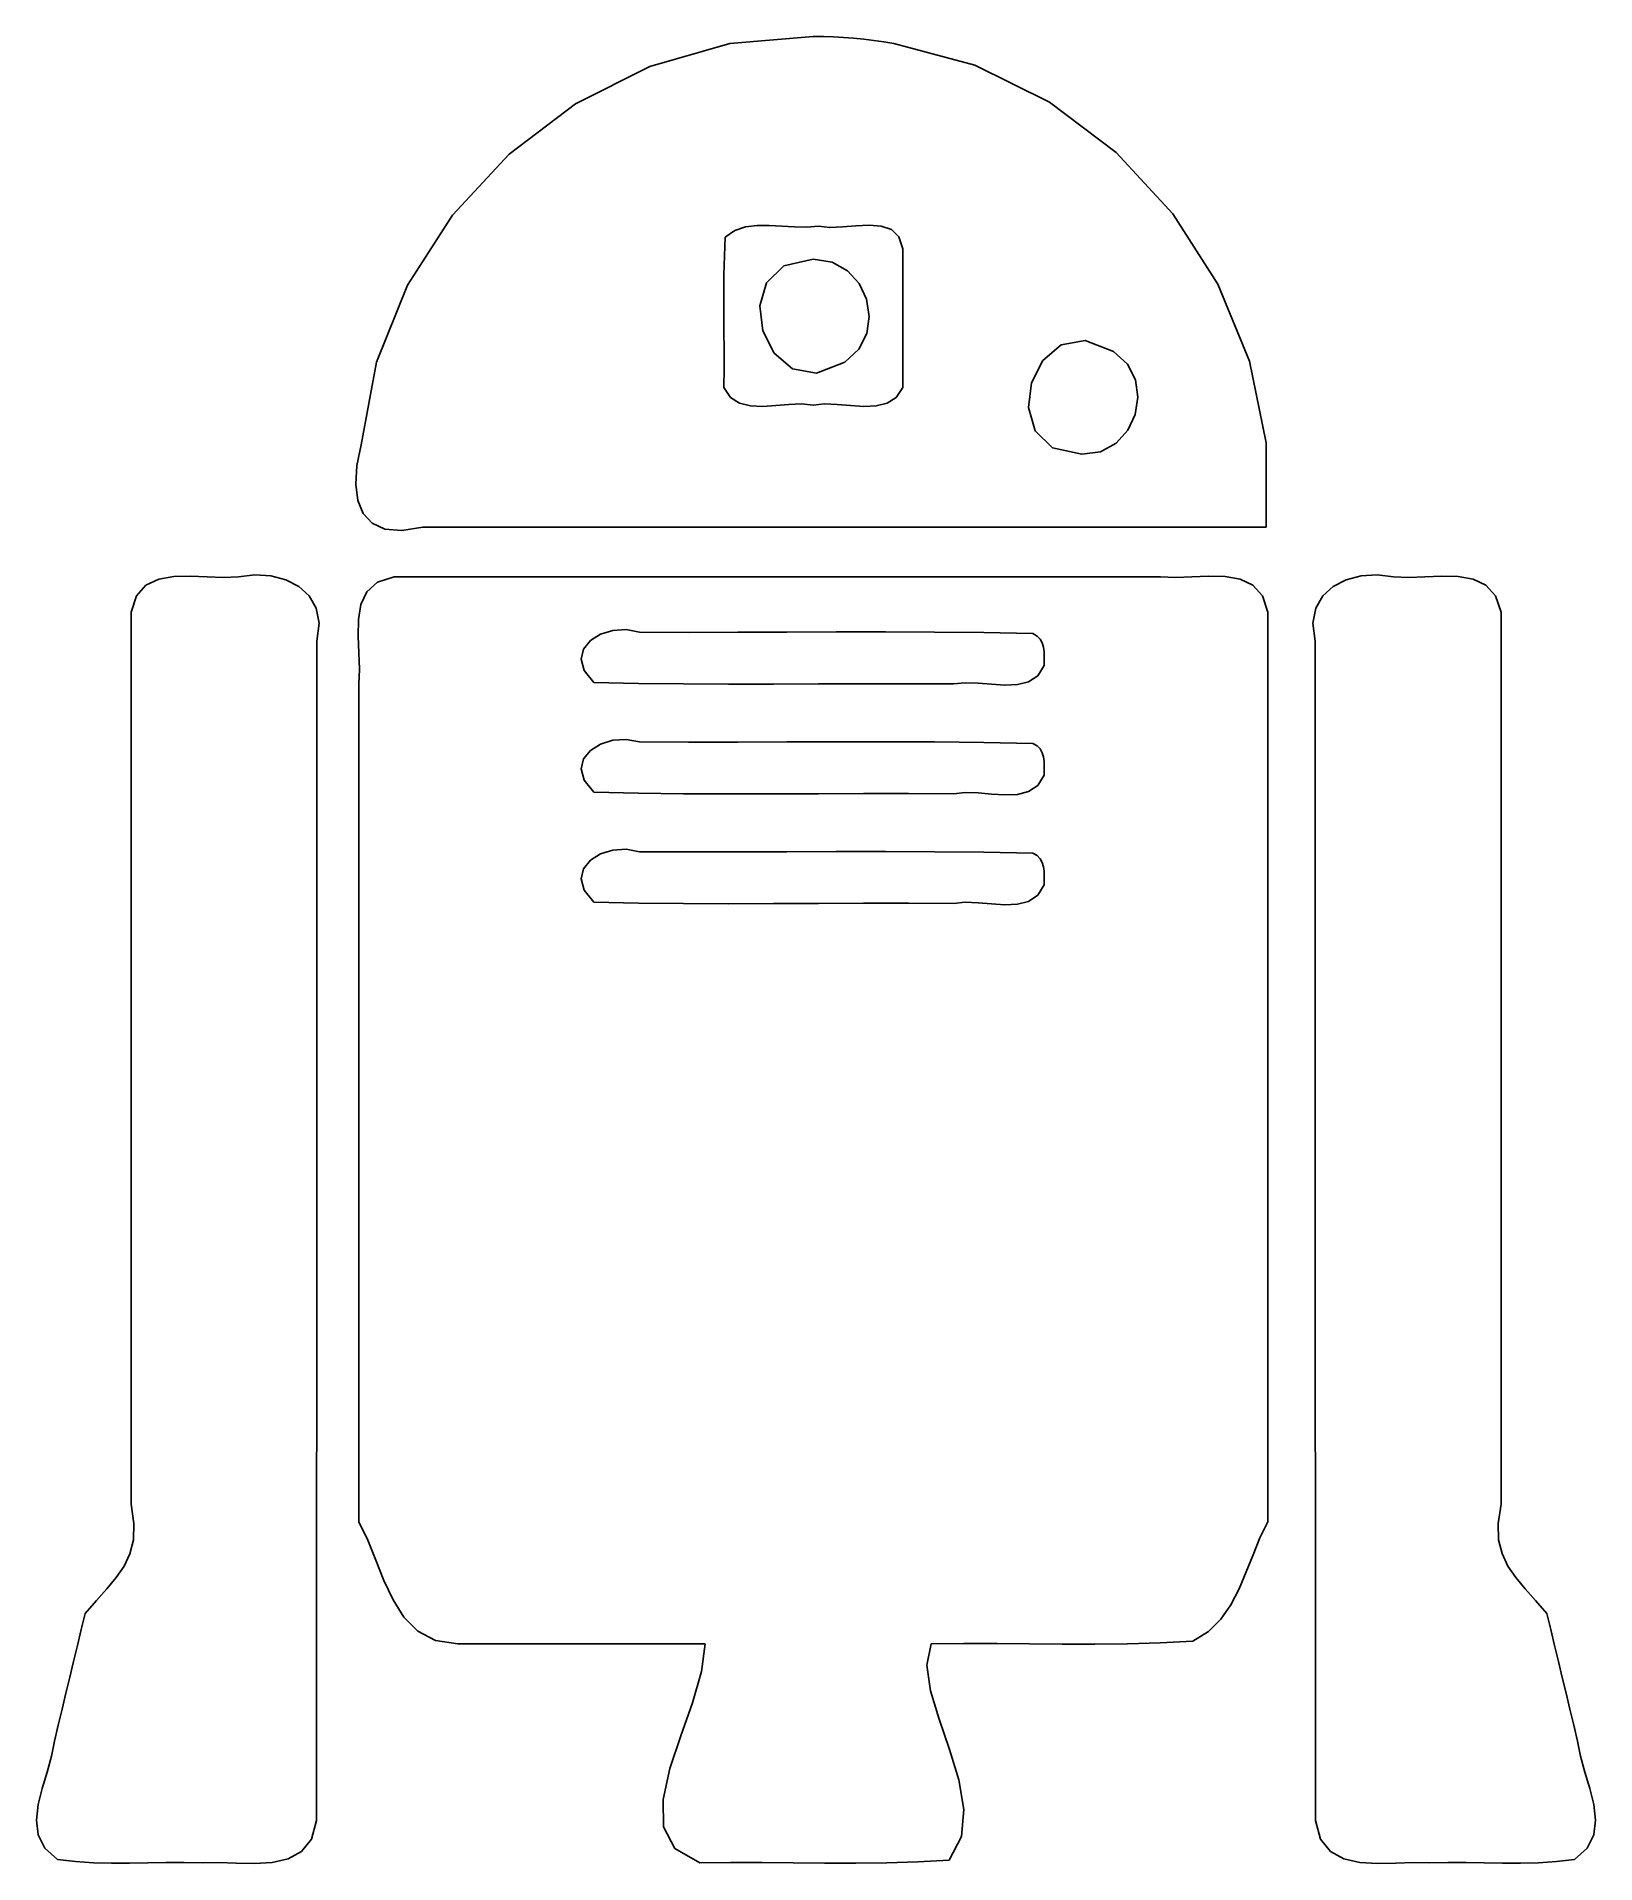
# Model space of a CAD drawing. Extents: x 0 to 21.3, y 3.3 to 28.2.
import ezdxf

# ---------------------------------------------------------------- set-up
doc = ezdxf.new("R2010")
doc.units = 0
doc.layers.get('0').update_dxf_attribs({"linetype": 'CONTINUOUS'})

msp = doc.modelspace()

# ---------------------------------------------------------------- linework, layer by layer
at = {"color": 7}
for p, q in [((10.625102, 28.222222), (9.483667, 28.129254)), ((10.763136, 28.220723), (10.625102, 28.222222)), ((10.901105, 28.216196), (10.763136, 28.220723)), ((11.038941, 28.208638), (10.901105, 28.216196)), ((11.176576, 28.198046), (11.038941, 28.208638)), ((11.313943, 28.184416), (11.176576, 28.198046)), ((9.483667, 28.129254), (8.392715, 27.813916)), ((11.450974, 28.167745), (11.313943, 28.184416)), ((11.587601, 28.148028), (11.450974, 28.167745)), ((11.723754, 28.125263), (11.587601, 28.148028)), ((12.83204, 27.829859), (11.723754, 28.125263)), ((8.392715, 27.813916), (7.379791, 27.301157)), ((13.852003, 27.324165), (12.83204, 27.829859)), ((7.379791, 27.301157), (6.47244, 26.615922)), ((14.760271, 26.637676), (13.852003, 27.324165)), ((6.47244, 26.615922), (5.698207, 25.783159)), ((15.533467, 25.799888), (14.760271, 26.637676)), ((5.698207, 25.783159), (5.084639, 24.827814)), ((16.148215, 24.840296), (15.533467, 25.799888)), ((9.411346, 25.228707), (9.424193, 25.484455)), ((9.424193, 25.484455), (9.553926, 25.573221)), ((9.553926, 25.573221), (9.699943, 25.623249)), ((9.699943, 25.623249), (9.85827, 25.643848)), ((9.85827, 25.643848), (10.024931, 25.644325)), ((10.024931, 25.644325), (10.195954, 25.633985)), ((10.195954, 25.633985), (10.367363, 25.622137)), ((10.367363, 25.622137), (10.535184, 25.618086)), ((10.535184, 25.618086), (10.695443, 25.631141)), ((10.695443, 25.631141), (10.849149, 25.616217)), ((10.849149, 25.616217), (11.023345, 25.623519)), ((11.023345, 25.623519), (11.206384, 25.638604)), ((11.206384, 25.638604), (11.386617, 25.647032)), ((11.386617, 25.647032), (11.552396, 25.634361)), ((11.552396, 25.634361), (11.692076, 25.586151)), ((11.692076, 25.586151), (11.794007, 25.48796)), ((11.794007, 25.48796), (11.846542, 25.325348)), ((9.404548, 24.972355), (9.411346, 25.228707)), ((11.846542, 25.325348), (11.846542, 25.088441)), ((9.402262, 24.715551), (9.404548, 24.972355)), ((10.221643, 25.090761), (9.98436, 24.858619)), ((10.625102, 25.180713), (10.221643, 25.090761)), ((10.882217, 25.142116), (10.625102, 25.180713)), ((11.093104, 25.025439), (10.882217, 25.142116)), ((11.251804, 24.850186), (11.093104, 25.025439)), ((11.846542, 25.088441), (11.846542, 24.851534)), ((5.084639, 24.827814), (4.659278, 23.774835)), ((9.402995, 24.458447), (9.402262, 24.715551)), ((9.98436, 24.858619), (9.895457, 24.543183)), ((11.352354, 24.635857), (11.251804, 24.850186)), ((11.846542, 24.851534), (11.846542, 24.614626)), ((16.581142, 23.788397), (16.148215, 24.840296)), ((9.405197, 24.201197), (9.402995, 24.458447)), ((9.895457, 24.543183), (9.937141, 24.203344)), ((11.388795, 24.401955), (11.352354, 24.635857)), ((11.846542, 24.614626), (11.846542, 24.377719)), ((9.407342, 23.943952), (9.405197, 24.201197)), ((9.937141, 24.203344), (10.091617, 23.897997)), ((11.355164, 24.167983), (11.388795, 24.401955)), ((11.846542, 24.377719), (11.846542, 24.140812)), ((11.053846, 23.777834), (11.245502, 23.953442)), ((11.245502, 23.953442), (11.355164, 24.167983)), ((11.846542, 24.140812), (11.846542, 23.903904)), ((13.760548, 23.800613), (14.010033, 24.01259)), ((14.010033, 24.01259), (14.336697, 24.072267)), ((14.336697, 24.072267), (14.722735, 23.920737)), ((4.659278, 23.774835), (4.449671, 22.649167)), ((9.407906, 23.686865), (9.407342, 23.943952)), ((10.091617, 23.897997), (10.341089, 23.686034)), ((10.667764, 23.626348), (11.053846, 23.777834)), ((11.846542, 23.903904), (11.846543, 23.666997)), ((13.606048, 23.495242), (13.760548, 23.800613)), ((14.722735, 23.920737), (14.914459, 23.747956)), ((14.914459, 23.747956), (15.023725, 23.533949)), ((16.808871, 22.673685), (16.581142, 23.788397)), ((9.405338, 23.430089), (9.407906, 23.686865)), ((10.341089, 23.686034), (10.667764, 23.626348)), ((11.846543, 23.666997), (11.84656, 23.430089)), ((13.564337, 23.155384), (13.606048, 23.495242)), ((15.023725, 23.533949), (15.056719, 23.298961)), ((9.49302, 23.294106), (9.405338, 23.430089)), ((9.616075, 23.214697), (9.49302, 23.294106)), ((9.766011, 23.178712), (9.616075, 23.214697)), ((10.292214, 23.199805), (10.112571, 23.184416)), ((10.464779, 23.206023), (10.292214, 23.199805)), ((10.621776, 23.189916), (10.464779, 23.206023)), ((10.779758, 23.206107), (10.621776, 23.189916)), ((10.953368, 23.19989), (10.779758, 23.206107)), ((11.134095, 23.184447), (10.953368, 23.19989)), ((11.633855, 23.214543), (11.48285, 23.178594)), ((11.757929, 23.293981), (11.633855, 23.214543)), ((11.84656, 23.430089), (11.757929, 23.293981)), ((15.056719, 23.298961), (15.019622, 23.063239)), ((9.93434, 23.173003), (9.766011, 23.178712)), ((10.112571, 23.184416), (9.93434, 23.173003)), ((11.313426, 23.172955), (11.134095, 23.184447)), ((11.48285, 23.178594), (11.313426, 23.172955)), ((13.65322, 22.839944), (13.564337, 23.155384)), ((15.019622, 23.063239), (14.918617, 22.84703)), ((13.890503, 22.60783), (13.65322, 22.839944)), ((14.918617, 22.84703), (14.759889, 22.67058)), ((4.449671, 22.649167), (4.393424, 22.36527)), ((14.293991, 22.517947), (13.890503, 22.60783)), ((14.549619, 22.554137), (14.293991, 22.517947)), ((14.759889, 22.67058), (14.549619, 22.554137)), ((16.808024, 21.525654), (16.808871, 22.673685)), ((4.393424, 22.36527), (4.377194, 22.109867)), ((4.377194, 22.109867), (4.404107, 21.889205)), ((4.404107, 21.889205), (4.477291, 21.709532)), ((4.477291, 21.709532), (4.599872, 21.577093)), ((4.599872, 21.577093), (4.774977, 21.498136)), ((4.774977, 21.498136), (5.005731, 21.478908)), ((5.005731, 21.478908), (5.295262, 21.525654)), ((5.295262, 21.525654), (6.734357, 21.525654)), ((6.734357, 21.525654), (8.173452, 21.525654)), ((8.173452, 21.525654), (9.612548, 21.525654)), ((9.612548, 21.525654), (11.051643, 21.525654)), ((11.051643, 21.525654), (12.490738, 21.525654)), ((12.490738, 21.525654), (13.929834, 21.525654)), ((13.929834, 21.525654), (15.368929, 21.525654)), ((15.368929, 21.525654), (16.808024, 21.525654)), ((1.382201, 20.586988), (1.512806, 20.732165)), ((1.512806, 20.732165), (1.687277, 20.81431)), ((1.687277, 20.81431), (1.892978, 20.849585)), ((1.892978, 20.849585), (2.117269, 20.854151)), ((2.117269, 20.854151), (2.347514, 20.844172)), ((2.347514, 20.844172), (2.571075, 20.835807)), ((2.571075, 20.835807), (2.775313, 20.845219)), ((2.775313, 20.845219), (3.000217, 20.871649)), ((3.000217, 20.871649), (3.219582, 20.858441)), ((3.219582, 20.858441), (3.423188, 20.805989)), ((3.423188, 20.805989), (3.600814, 20.714687)), ((3.600814, 20.714687), (3.742241, 20.584932)), ((4.675994, 20.77134), (4.530733, 20.640861)), ((4.900507, 20.845218), (4.675994, 20.77134)), ((6.208755, 20.845218), (4.900507, 20.845218)), ((7.517004, 20.845218), (6.208755, 20.845218)), ((8.825253, 20.845218), (7.517004, 20.845218)), ((10.133502, 20.845218), (8.825253, 20.845218)), ((11.44175, 20.845218), (10.133502, 20.845218)), ((12.749999, 20.845218), (11.44175, 20.845218)), ((14.058248, 20.845218), (12.749999, 20.845218)), ((15.366496, 20.845218), (14.058248, 20.845218)), ((15.57065, 20.835803), (15.366496, 20.845218)), ((15.794137, 20.844171), (15.57065, 20.835803)), ((16.02431, 20.854159), (15.794137, 20.844171)), ((16.248524, 20.849601), (16.02431, 20.854159)), ((16.454132, 20.814333), (16.248524, 20.849601)), ((16.628488, 20.73219), (16.454132, 20.814333)), ((16.758947, 20.587005), (16.628488, 20.73219)), ((17.723564, 20.714719), (17.582142, 20.584974)), ((17.901191, 20.806005), (17.723564, 20.714719)), ((18.104805, 20.858443), (17.901191, 20.806005)), ((18.324186, 20.871645), (18.104805, 20.858443)), ((18.549115, 20.845218), (18.324186, 20.871645)), ((18.75338, 20.835814), (18.549115, 20.845218)), ((18.976952, 20.844177), (18.75338, 20.835814)), ((19.207201, 20.854148), (18.976952, 20.844177)), ((19.4315, 20.84957), (19.207201, 20.854148)), ((19.637219, 20.814286), (19.4315, 20.84957)), ((19.81173, 20.732137), (19.637219, 20.814286)), ((19.942403, 20.586966), (19.81173, 20.732137)), ((1.3081, 20.362616), (1.382201, 20.586988)), ((3.742241, 20.584932), (3.837248, 20.417117)), ((4.448552, 20.466441), (4.413277, 20.260738)), ((4.530733, 20.640861), (4.448552, 20.466441)), ((16.832862, 20.362616), (16.758947, 20.587005)), ((17.582142, 20.584974), (17.487145, 20.417161)), ((20.01661, 20.362616), (19.942403, 20.586966)), ((1.3081, 18.84053), (1.3081, 20.362616)), ((3.837248, 20.417117), (3.875616, 20.211637)), ((3.875616, 20.211637), (3.847125, 19.968888)), ((4.413277, 20.260738), (4.408736, 20.036412)), ((16.833238, 18.810549), (16.832843, 20.362631)), ((16.832843, 20.362631), (16.832844, 20.362631)), ((16.832844, 20.362631), (16.832846, 20.362631)), ((16.832846, 20.362631), (16.832848, 20.362631)), ((16.832848, 20.362631), (16.832849, 20.362631)), ((16.832849, 20.362631), (16.832851, 20.362631)), ((16.832851, 20.362631), (16.832852, 20.362631)), ((16.832852, 20.362631), (16.832854, 20.362631)), ((16.832854, 20.362631), (16.832862, 20.362616)), ((17.487145, 20.417161), (17.448792, 20.211668)), ((17.448792, 20.211668), (17.477303, 19.968886)), ((20.01661, 18.84053), (20.01661, 20.362616)), ((3.847125, 19.968888), (3.846476, 17.955871)), ((4.408736, 20.036412), (4.418755, 19.806122)), ((7.488241, 19.858676), (7.581718, 19.974224)), ((7.581718, 19.974224), (7.719841, 20.061332)), ((7.719841, 20.061332), (7.887456, 20.113769)), ((7.887456, 20.113769), (8.069403, 20.125307)), ((8.069403, 20.125307), (8.250527, 20.089713)), ((8.250527, 20.089713), (8.922035, 20.086948)), ((8.922035, 20.086948), (9.593876, 20.08754)), ((9.593876, 20.08754), (10.265888, 20.089826)), ((10.265888, 20.089826), (10.937909, 20.092197)), ((10.937909, 20.092197), (11.609774, 20.093015)), ((11.609774, 20.093015), (12.281323, 20.090673)), ((12.281323, 20.090673), (12.952392, 20.083505)), ((12.952392, 20.083505), (13.622818, 20.06989)), ((13.622818, 20.06989), (13.682476, 20.037246)), ((13.682476, 20.037246), (13.724799, 19.994094)), ((13.724799, 19.994094), (13.752688, 19.942608)), ((17.477303, 19.968886), (17.477952, 17.955869)), ((4.418755, 19.806122), (4.42716, 19.582527)), ((7.45457, 19.720918), (7.488241, 19.858676)), ((7.495859, 19.56718), (7.45457, 19.720918)), ((13.752688, 19.942608), (13.769048, 19.88496)), ((13.769048, 19.88496), (13.776781, 19.82332)), ((13.776781, 19.82332), (13.778785, 19.759863)), ((13.778785, 19.759863), (13.777966, 19.696758)), ((4.42716, 19.582527), (4.417779, 19.378287)), ((7.627267, 19.403693), (7.495859, 19.56718)), ((13.68945, 19.495022), (13.565054, 19.412075)), ((13.777242, 19.636176), (13.68945, 19.495022)), ((13.777966, 19.696758), (13.777242, 19.636176)), ((4.417779, 19.378287), (4.418002, 17.94893)), ((8.240252, 19.390079), (7.627267, 19.403693)), ((8.853881, 19.38291), (8.240252, 19.390079)), ((9.46799, 19.380568), (8.853881, 19.38291)), ((10.082417, 19.381386), (9.46799, 19.380568)), ((10.696998, 19.383757), (10.082417, 19.381386)), ((11.311571, 19.386043), (10.696998, 19.383757)), ((11.925973, 19.386636), (11.311571, 19.386043)), ((12.540041, 19.38387), (11.925973, 19.386636)), ((12.700292, 19.3999), (12.540041, 19.38387)), ((12.876444, 19.393474), (12.700292, 19.3999)), ((13.059748, 19.378033), (12.876444, 19.393474)), ((13.241451, 19.367024), (13.059748, 19.378033)), ((13.412804, 19.37389), (13.241451, 19.367024)), ((13.565054, 19.412075), (13.412804, 19.37389)), ((1.3081, 17.318444), (1.3081, 18.84053)), ((16.833444, 17.258284), (16.833238, 18.810549)), ((20.01661, 17.318444), (20.01661, 18.84053)), ((7.48828, 18.359391), (7.581782, 18.474877)), ((7.581782, 18.474877), (7.719923, 18.561928)), ((7.719923, 18.561928), (7.887538, 18.614324)), ((7.887538, 18.614324), (8.069461, 18.625844)), ((8.069461, 18.625844), (8.250527, 18.590269)), ((8.250527, 18.590269), (8.922035, 18.587503)), ((8.922035, 18.587503), (9.593876, 18.588096)), ((9.593876, 18.588096), (10.265888, 18.590382)), ((10.265888, 18.590382), (10.937909, 18.592753)), ((10.937909, 18.592753), (11.609774, 18.593571)), ((11.609774, 18.593571), (12.281323, 18.591229)), ((12.281323, 18.591229), (12.952392, 18.58406)), ((12.952392, 18.58406), (13.622818, 18.570446)), ((13.622818, 18.570446), (13.682445, 18.537825)), ((13.682445, 18.537825), (13.724757, 18.494706)), ((13.724757, 18.494706), (13.752649, 18.443258)), ((7.454583, 18.221691), (7.48828, 18.359391)), ((7.495857, 18.067998), (7.454583, 18.221691)), ((13.752649, 18.443258), (13.76902, 18.38565)), ((13.76902, 18.38565), (13.77677, 18.324052)), ((13.77677, 18.324052), (13.778802, 18.260634)), ((13.778802, 18.260634), (13.777984, 18.197566)), ((7.627267, 17.904531), (7.495857, 18.067998)), ((13.68945, 17.995858), (13.565054, 17.91291)), ((13.777242, 18.137011), (13.68945, 17.995858)), ((13.777984, 18.197566), (13.777242, 18.137011)), ((3.846476, 17.955871), (3.845827, 15.942855)), ((4.418002, 17.94893), (4.418228, 16.519573)), ((8.240252, 17.890914), (7.627267, 17.904531)), ((8.853881, 17.883746), (8.240252, 17.890914)), ((9.46799, 17.881403), (8.853881, 17.883746)), ((10.082417, 17.882222), (9.46799, 17.881403)), ((10.696998, 17.884592), (10.082417, 17.882222)), ((11.311571, 17.886878), (10.696998, 17.884592)), ((11.925973, 17.887471), (11.311571, 17.886878)), ((12.540041, 17.884705), (11.925973, 17.887471)), ((12.700292, 17.900736), (12.540041, 17.884705)), ((12.876444, 17.894309), (12.700292, 17.900736)), ((13.059748, 17.878869), (12.876444, 17.894309)), ((13.241451, 17.867859), (13.059748, 17.878869)), ((13.412804, 17.874726), (13.241451, 17.867859)), ((13.565054, 17.91291), (13.412804, 17.874726)), ((17.477952, 17.955869), (17.478601, 15.942852)), ((1.3081, 15.796359), (1.3081, 17.318444)), ((16.833512, 15.705882), (16.833444, 17.258284)), ((20.01661, 15.796359), (20.01661, 17.318444)), ((7.488249, 16.860309), (7.581748, 16.975771)), ((7.581748, 16.975771), (7.71989, 17.062791)), ((7.71989, 17.062791), (7.887511, 17.115159)), ((7.887511, 17.115159), (8.069445, 17.126665)), ((8.069445, 17.126665), (8.250527, 17.091102)), ((8.250527, 17.091102), (8.922035, 17.088336)), ((8.922035, 17.088336), (9.593875, 17.088929)), ((9.593875, 17.088929), (10.265885, 17.091215)), ((10.265885, 17.091215), (10.937903, 17.093585)), ((10.937903, 17.093585), (11.609767, 17.094404)), ((11.609767, 17.094404), (12.281316, 17.092061)), ((12.281316, 17.092061), (12.952387, 17.08491)), ((12.952387, 17.08491), (13.622818, 17.071326)), ((13.622818, 17.071326), (13.682461, 17.038763)), ((13.682461, 17.038763), (13.724779, 16.995686)), ((13.724779, 16.995686), (13.752671, 16.944269)), ((7.454559, 16.722615), (7.488249, 16.860309)), ((7.495843, 16.568899), (7.454559, 16.722615)), ((13.752671, 16.944269), (13.769037, 16.886685)), ((13.769037, 16.886685), (13.776778, 16.825108)), ((13.776778, 16.825108), (13.778782, 16.761709)), ((13.778782, 16.761709), (13.777963, 16.698661)), ((4.418228, 16.519573), (4.418454, 15.090215)), ((7.627267, 16.405369), (7.495843, 16.568899)), ((13.689553, 16.496844), (13.565206, 16.413811)), ((13.777242, 16.638129), (13.689553, 16.496844)), ((13.777963, 16.698661), (13.777242, 16.638129)), ((8.240252, 16.391752), (7.627267, 16.405369)), ((8.85388, 16.384583), (8.240252, 16.391752)), ((9.467989, 16.382241), (8.85388, 16.384583)), ((10.082416, 16.383059), (9.467989, 16.382241)), ((10.696997, 16.38543), (10.082416, 16.383059)), ((11.311571, 16.387716), (10.696997, 16.38543)), ((11.925973, 16.388309), (11.311571, 16.387716)), ((12.540041, 16.385543), (11.925973, 16.388309)), ((12.70031, 16.401576), (12.540041, 16.385543)), ((12.8765, 16.395144), (12.70031, 16.401576)), ((13.059847, 16.379698), (12.8765, 16.395144)), ((13.24159, 16.368691), (13.059847, 16.379698)), ((13.412964, 16.375578), (13.24159, 16.368691)), ((13.565206, 16.413811), (13.412964, 16.375578)), ((1.3081, 14.274273), (1.3081, 15.796359)), ((3.845827, 15.942855), (3.845178, 13.929838)), ((17.478601, 15.942852), (17.47925, 13.929836)), ((20.01661, 14.274273), (20.01661, 15.796359)), ((16.83349, 14.153389), (16.833512, 15.705882)), ((4.418454, 15.090215), (4.418682, 13.660858)), ((1.3081, 12.752188), (1.3081, 14.274273)), ((20.01661, 12.752188), (20.01661, 14.274273)), ((16.833422, 12.600853), (16.83349, 14.153389)), ((3.845178, 13.929838), (3.844529, 11.916822)), ((17.47925, 13.929836), (17.479899, 11.91682)), ((4.418682, 13.660858), (4.418909, 12.231501)), ((1.3081, 11.230102), (1.3081, 12.752188)), ((20.01661, 11.230102), (20.01661, 12.752188)), ((16.833356, 11.048319), (16.833422, 12.600853)), ((4.418909, 12.231501), (4.419136, 10.802144)), ((3.844529, 11.916822), (3.84388, 9.903805)), ((17.479899, 11.91682), (17.480548, 9.903803)), ((1.3081, 9.708016), (1.3081, 11.230102)), ((20.01661, 9.708016), (20.01661, 11.230102)), ((16.833337, 9.495833), (16.833356, 11.048319)), ((4.419136, 10.802144), (4.419362, 9.372786)), ((3.84388, 9.903805), (3.843231, 7.890789)), ((17.480548, 9.903803), (17.481197, 7.890787)), ((1.3081, 8.185931), (1.3081, 9.708016)), ((16.833412, 7.943442), (16.833337, 9.495833)), ((20.01661, 8.185931), (20.01661, 9.708016)), ((4.419362, 9.372786), (4.419585, 7.943429)), ((1.346927, 7.921878), (1.3081, 8.185931)), ((19.977792, 7.921915), (20.01661, 8.185931)), ((1.340177, 7.699157), (1.346927, 7.921878)), ((3.843231, 7.890789), (3.842582, 5.877772)), ((4.419585, 7.943429), (4.541595, 7.693233)), ((16.725444, 7.724984), (16.833412, 7.943442)), ((17.481197, 7.890787), (17.481846, 5.87777)), ((19.984537, 7.69921), (19.977792, 7.921915)), ((1.21418, 7.339089), (1.293908, 7.508113)), ((1.293908, 7.508113), (1.340177, 7.699157)), ((4.541595, 7.693233), (4.651534, 7.420685)), ((16.538769, 7.259687), (16.630335, 7.49433)), ((16.630335, 7.49433), (16.725444, 7.724984)), ((20.030786, 7.508166), (19.984537, 7.69921)), ((20.110482, 7.339132), (20.030786, 7.508166)), ((1.107051, 7.18243), (1.21418, 7.339089)), ((4.651534, 7.420685), (4.762105, 7.142928)), ((16.441431, 7.029261), (16.538769, 7.259687)), ((20.217568, 7.182457), (20.110482, 7.339132)), ((0.834827, 6.86758), (0.97858, 7.028479)), ((0.97858, 7.028479), (1.107051, 7.18243)), ((4.762105, 7.142928), (4.886011, 6.877108)), ((16.329003, 6.811259), (16.441431, 7.029261)), ((20.345984, 7.02849), (20.217568, 7.182457)), ((20.489675, 6.86758), (20.345984, 7.02849)), ((0.681849, 6.690078), (0.834827, 6.86758)), ((4.886011, 6.877108), (5.035955, 6.640366)), ((16.192168, 6.613886), (16.329003, 6.811259)), ((20.64258, 6.690078), (20.489675, 6.86758)), ((0.629335, 6.472502), (0.681849, 6.690078)), ((5.035955, 6.640366), (5.224638, 6.449849)), ((16.021611, 6.445348), (16.192168, 6.613886)), ((20.69512, 6.472464), (20.64258, 6.690078)), ((0.524307, 6.037349), (0.576821, 6.254926)), ((0.576821, 6.254926), (0.629335, 6.472502)), ((5.224638, 6.449849), (5.464764, 6.322699)), ((5.464764, 6.322699), (5.769036, 6.27606)), ((5.769036, 6.27606), (6.191293, 6.27606)), ((6.191293, 6.27606), (6.613549, 6.27606)), ((6.613549, 6.27606), (7.035806, 6.27606)), ((7.035806, 6.27606), (7.458063, 6.27606)), ((7.458063, 6.27606), (7.88032, 6.27606)), ((7.88032, 6.27606), (8.302576, 6.27606)), ((8.302576, 6.27606), (8.724833, 6.27606)), ((8.724833, 6.27606), (9.147089, 6.27606)), ((9.147089, 6.27606), (9.099993, 5.897922)), ((12.178101, 5.985199), (12.23687, 6.27607)), ((12.23687, 6.27607), (12.683263, 6.280786)), ((12.683263, 6.280786), (13.13008, 6.279685)), ((13.13008, 6.279685), (13.577109, 6.275669)), ((13.577109, 6.275669), (14.024137, 6.271656)), ((14.024137, 6.271656), (14.470953, 6.270556)), ((14.470953, 6.270556), (14.917346, 6.27528)), ((14.917346, 6.27528), (15.363104, 6.288742)), ((15.363104, 6.288742), (15.808015, 6.313851)), ((15.808015, 6.313851), (16.021611, 6.445348)), ((20.747659, 6.25485), (20.69512, 6.472464)), ((20.800199, 6.037237), (20.747659, 6.25485)), ((0.471793, 5.819773), (0.524307, 6.037349)), ((20.852738, 5.819623), (20.800199, 6.037237)), ((0.419279, 5.602197), (0.471793, 5.819773)), ((3.842582, 5.877772), (3.841933, 3.864756)), ((9.099993, 5.897922), (8.974349, 5.471602)), ((12.227685, 5.636), (12.178101, 5.985199)), ((17.481846, 5.87777), (17.482495, 3.864753)), ((20.905278, 5.602009), (20.852738, 5.819623)), ((0.366766, 5.384621), (0.419279, 5.602197)), ((12.34416, 5.246478), (12.227685, 5.636)), ((20.957817, 5.384395), (20.905278, 5.602009)), ((0.314252, 5.167045), (0.366766, 5.384621)), ((8.974349, 5.471602), (8.814865, 5.02182)), ((12.486068, 4.834639), (12.34416, 5.246478)), ((21.010357, 5.166781), (20.957817, 5.384395)), ((0.261738, 4.949469), (0.314252, 5.167045)), ((8.814865, 5.02182), (8.666252, 4.573297)), ((21.062896, 4.949168), (21.010357, 5.166781)), ((0.162787, 4.524405), (0.223893, 4.741916)), ((0.223893, 4.741916), (0.261738, 4.949469)), ((12.611949, 4.41849), (12.486068, 4.834639)), ((21.10075, 4.741632), (21.062896, 4.949168)), ((21.161869, 4.524134), (21.10075, 4.741632)), ((0.096236, 4.302678), (0.162787, 4.524405)), ((8.666252, 4.573297), (8.57322, 4.150752)), ((21.228439, 4.302417), (21.161869, 4.524134)), ((0.042053, 4.082477), (0.096236, 4.302678)), ((12.680344, 4.016035), (12.611949, 4.41849)), ((21.282596, 4.082228), (21.228439, 4.302417)), ((0.018051, 3.869545), (0.042053, 4.082477)), ((8.57322, 4.150752), (8.580479, 3.778908)), ((12.649794, 3.645281), (12.680344, 4.016035)), ((21.306613, 3.869308), (21.282596, 4.082228)), ((0.042045, 3.669625), (0.018051, 3.869545)), ((3.841933, 3.864756), (3.771898, 3.611289)), ((8.580479, 3.778908), (8.732737, 3.482483)), ((17.482495, 3.864753), (17.5526, 3.611295)), ((21.28263, 3.669406), (21.306613, 3.869308)), ((0.131849, 3.48846), (0.042045, 3.669625)), ((3.771898, 3.611289), (3.638222, 3.442259)), ((12.478838, 3.324233), (12.649794, 3.645281)), ((17.5526, 3.611295), (17.686328, 3.442268)), ((21.192829, 3.488265), (21.28263, 3.669406)), ((0.305276, 3.331792), (0.131849, 3.48846)), ((0.549461, 3.302918), (0.305276, 3.331792)), ((0.795086, 3.286978), (0.549461, 3.302918)), ((1.041841, 3.280813), (0.795086, 3.286978)), ((1.289287, 3.281264), (1.041841, 3.280813)), ((1.537113, 3.285159), (1.289287, 3.281264)), ((1.784964, 3.289341), (1.537113, 3.285159)), ((2.032488, 3.29064), (1.784964, 3.289341)), ((2.279329, 3.285915), (2.032488, 3.29064)), ((2.50249, 3.291574), (2.279329, 3.285915)), ((2.745542, 3.283598), (2.50249, 3.291574)), ((2.994564, 3.278335), (2.745542, 3.283598)), ((3.235632, 3.292127), (2.994564, 3.278335)), ((3.454826, 3.34132), (3.235632, 3.292127)), ((3.638222, 3.442259), (3.454826, 3.34132)), ((8.732737, 3.482483), (9.074705, 3.286198)), ((9.074705, 3.286198), (9.500226, 3.290902)), ((9.500226, 3.290902), (9.926212, 3.289774)), ((9.926212, 3.289774), (10.35243, 3.285715)), ((10.35243, 3.285715), (10.778648, 3.281671)), ((10.778648, 3.281671), (11.204631, 3.28057)), ((11.204631, 3.28057), (11.630146, 3.285343)), ((11.630146, 3.285343), (12.054959, 3.29892)), ((12.054959, 3.29892), (12.478838, 3.324233)), ((17.686328, 3.442268), (17.869764, 3.341329)), ((17.869764, 3.341329), (18.088986, 3.292132)), ((18.088986, 3.292132), (18.330078, 3.278337)), ((18.330078, 3.278337), (18.57912, 3.283598)), ((18.57912, 3.283598), (18.822194, 3.291574)), ((18.822194, 3.291574), (19.045381, 3.285918)), ((19.045381, 3.285918), (19.292222, 3.290628)), ((19.292222, 3.290628), (19.539741, 3.28933)), ((19.539741, 3.28933), (19.787587, 3.285161)), ((19.787587, 3.285161), (20.035408, 3.281281)), ((20.035408, 3.281281), (20.282851, 3.280829)), ((20.282851, 3.280829), (20.529564, 3.286973)), ((20.529564, 3.286973), (20.775195, 3.302857)), ((20.775195, 3.302857), (21.019392, 3.331631)), ((21.019392, 3.331631), (21.192829, 3.488265))]:
    msp.add_line(p, q, dxfattribs=at)

doc.saveas('drawing.dxf')
